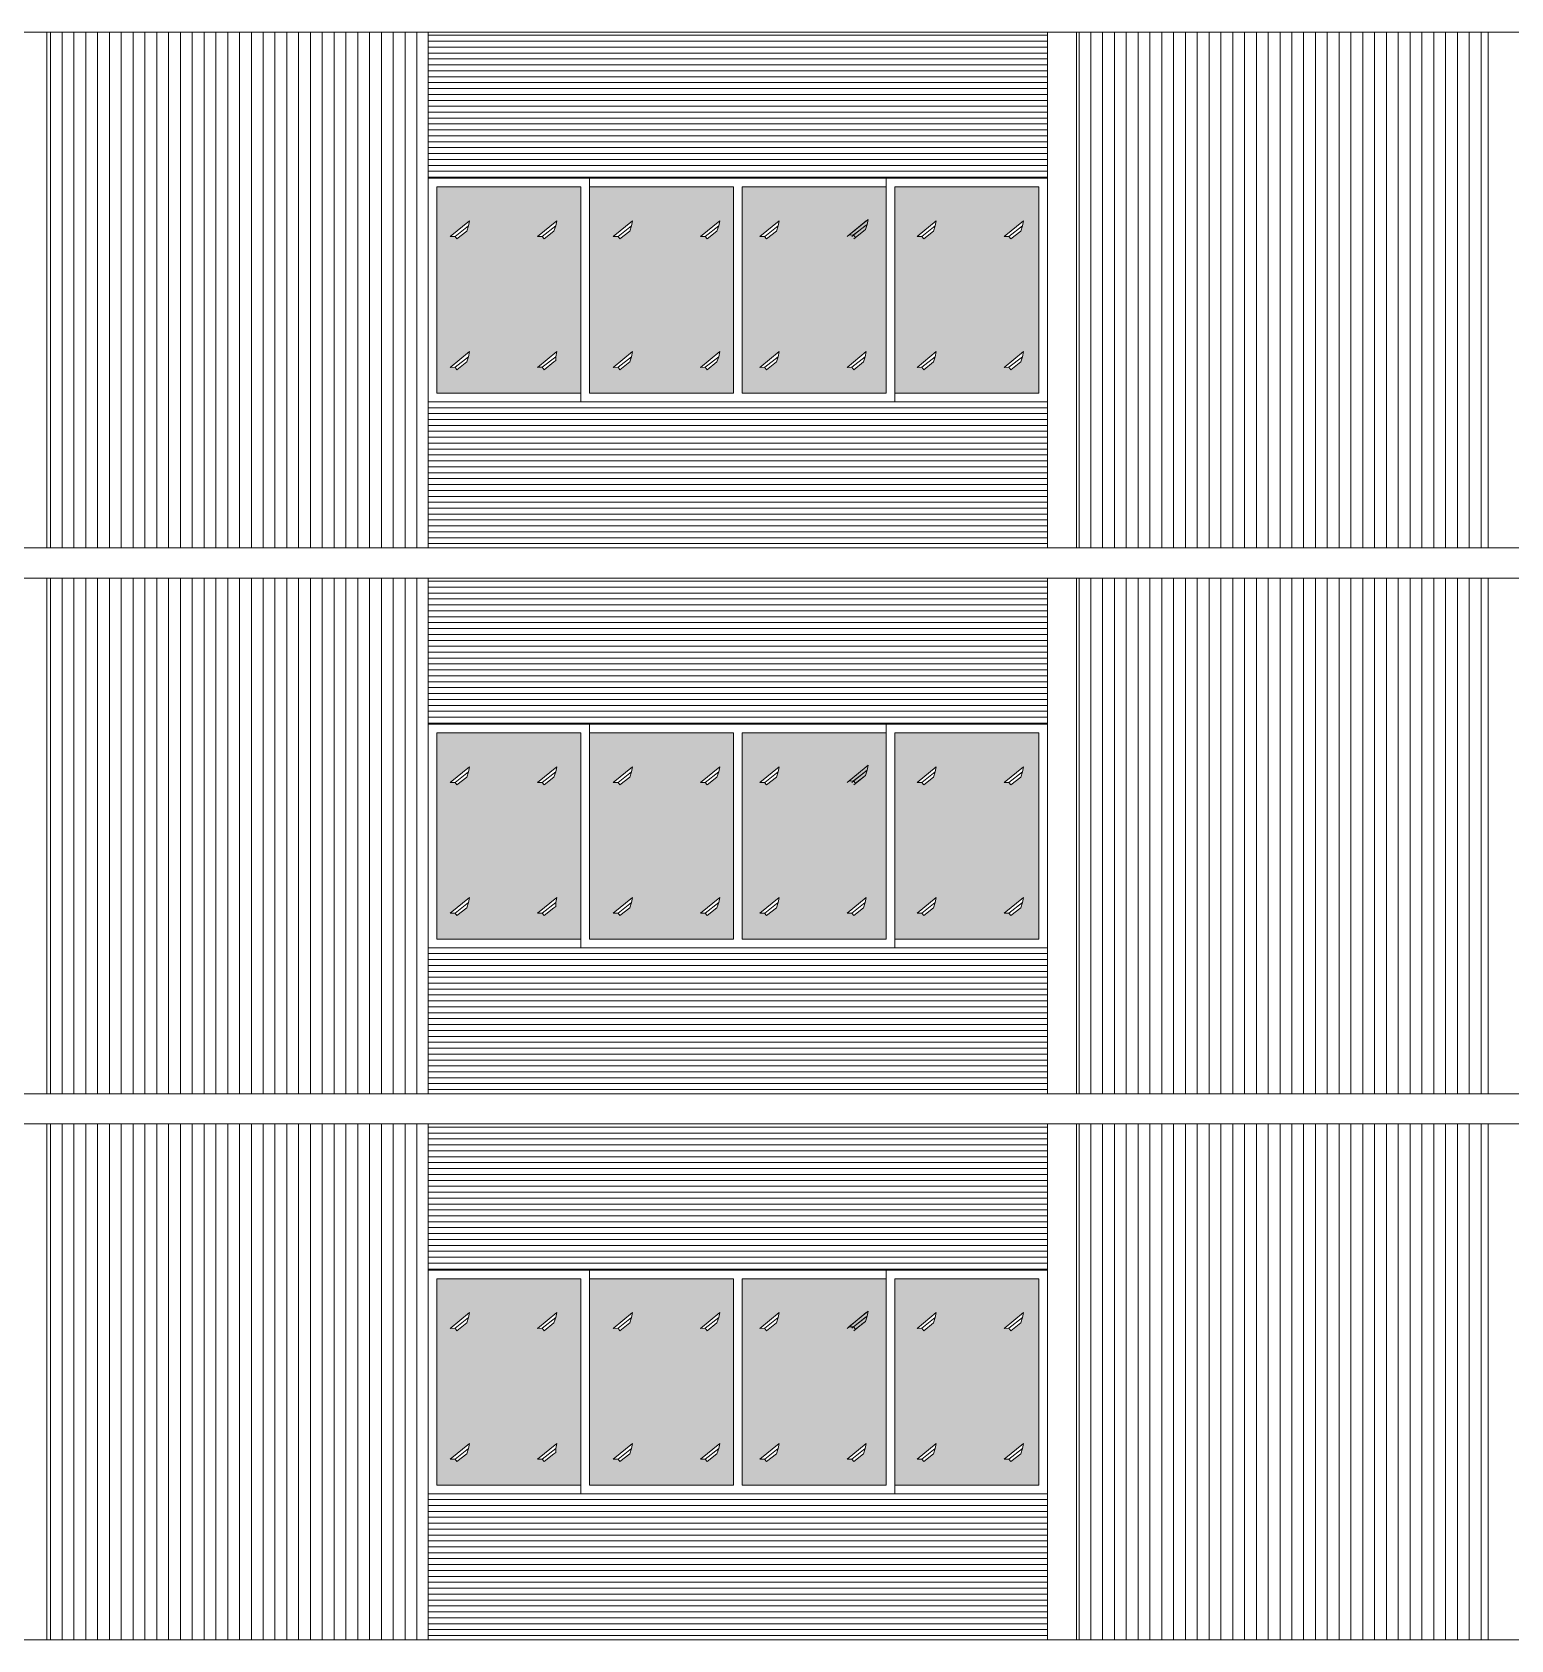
# Model space of a CAD drawing. Header units: inches. Extents: x -250485 to 735580, y -140410 to 288049.
# Drawn here: x 57158.3 to 57502.2, y 21445.6 to 21819.6 of the extents above; entities that cross this region are included whole.
import ezdxf

# ---------------------------------------------------------------- set-up
doc = ezdxf.new("R2010")
doc.units = ezdxf.units.IN
doc.header["$MEASUREMENT"] = 0
for name, color, linetype, lineweight in [('DIM_WORKING', 7, 'Continuous', 0), ('FIX', 251, 'Continuous', 0), ('Layer1', 134, 'Continuous', 0), ('MAN', 215, 'Continuous', 0), ('Win', 5, 'Continuous', 0), ('window', 140, 'Continuous', 0)]:
    doc.layers.add(name, color=color, linetype=linetype, lineweight=lineweight)
pattern_1 = [(0, (48924.7229, 18131.5232), (4e-16, 1.375), [])]
pattern_2 = [(270, (46652.024, 24522.1427), (2.75, -7e-16), [])]
pattern_3 = [(0, (48924.7229, 18258.5232), (4e-16, 1.375), [])]
pattern_4 = [(0, (48924.7229, 18385.5232), (4e-16, 1.375), [])]

msp = doc.modelspace()

# ---------------------------------------------------------------- hatches: boundary and pattern name
at = {"layer": 'DIM_WORKING', "ltscale": 30}
h = msp.add_hatch(color=256, dxfattribs=at)
h.set_gradient(color1=(191, 203, 212), one_color=1, tint=1, name='CURVED')
h.paths.add_polyline_path([(57285.92, 21783.64), (57252.42, 21783.64), (57252.42, 21735.64), (57285.92, 21735.64)])
h.paths.add_polyline_path([(57275.82, 21772.1), (57280.3, 21775.76), (57280.06, 21774.59), (57279.66, 21773.36), (57277.37, 21771.55), (57276.92, 21772.12)], flags=16)
h.paths.add_polyline_path([(57259.39, 21773.36), (57257.1, 21771.55), (57256.66, 21772.12), (57255.55, 21772.1), (57260.03, 21775.76), (57259.79, 21774.59)], flags=16)
h.paths.add_polyline_path([(57280.3, 21745.31), (57280.06, 21744.14), (57280.06, 21743.23), (57279.66, 21742.92), (57277.37, 21741.11), (57276.93, 21741.68), (57275.85, 21741.68)], flags=16)
h.paths.add_polyline_path([(57260.03, 21745.31), (57259.79, 21744.14), (57259.39, 21742.92), (57257.1, 21741.11), (57256.66, 21741.68), (57255.55, 21741.65)], flags=16)
h.paths.add_polyline_path([(57287.92, 21735.64), (57321.42, 21735.64), (57321.42, 21783.64), (57287.92, 21783.64)])
h.paths.add_polyline_path([(57295.01, 21771.55), (57294.57, 21772.12), (57293.46, 21772.1), (57297.95, 21775.76), (57297.7, 21774.59), (57297.31, 21773.36)], flags=16)
h.paths.add_polyline_path([(57297.95, 21745.31), (57297.7, 21744.14), (57297.31, 21742.92), (57295.01, 21741.11), (57294.57, 21741.68), (57293.46, 21741.65)], flags=16)
h.paths.add_polyline_path([(57313.73, 21772.1), (57318.21, 21775.76), (57317.97, 21774.59), (57317.57, 21773.36), (57315.28, 21771.55), (57314.84, 21772.12)], flags=16)
h.paths.add_polyline_path([(57313.73, 21741.65), (57318.21, 21745.31), (57317.97, 21744.14), (57317.57, 21742.92), (57315.28, 21741.11), (57314.84, 21741.68)], flags=16)
h.paths.add_polyline_path([(57323.42, 21735.64), (57356.92, 21735.64), (57356.92, 21783.64), (57323.42, 21783.64)])
h.paths.add_polyline_path([(57332.04, 21745.31), (57331.8, 21744.14), (57331.4, 21742.92), (57329.11, 21741.11), (57328.66, 21741.68), (57327.55, 21741.65)], flags=16)
h.paths.add_polyline_path([(57329.11, 21771.55), (57328.66, 21772.12), (57327.55, 21772.1), (57332.04, 21775.76), (57331.8, 21774.59), (57331.4, 21773.36)], flags=16)
h.paths.add_polyline_path([(57352.08, 21773.69), (57349.78, 21771.89), (57349.37, 21771.55), (57351.67, 21773.36)], flags=16)
h.paths.add_polyline_path([(57347.82, 21741.65), (57352.31, 21745.31), (57352.06, 21744.14), (57351.67, 21742.92), (57349.37, 21741.11), (57348.93, 21741.68)], flags=16)
h.paths.add_polyline_path([(57392.42, 21783.64), (57358.92, 21783.64), (57358.92, 21735.64), (57392.42, 21735.64)])
h.paths.add_polyline_path([(57368.58, 21745.31), (57368.34, 21744.14), (57367.94, 21742.92), (57365.65, 21741.11), (57365.21, 21741.68), (57364.1, 21741.65)], flags=16)
h.paths.add_polyline_path([(57388.85, 21745.31), (57388.61, 21744.14), (57388.21, 21742.92), (57385.92, 21741.11), (57385.47, 21741.68), (57384.37, 21741.65)], flags=16)
h.paths.add_polyline_path([(57384.37, 21772.1), (57388.85, 21775.76), (57388.61, 21774.59), (57388.21, 21773.36), (57385.92, 21771.55), (57385.47, 21772.12)], flags=16)
h.paths.add_polyline_path([(57365.65, 21771.55), (57365.21, 21772.12), (57364.1, 21772.1), (57368.58, 21775.76), (57368.34, 21774.59), (57367.94, 21773.36)], flags=16)
h = msp.add_hatch(color=256, dxfattribs=at)
h.set_gradient(color1=(191, 203, 212), one_color=1, tint=1, name='CURVED')
h.paths.add_polyline_path([(57285.92, 21656.64), (57252.42, 21656.64), (57252.42, 21608.64), (57285.92, 21608.64)])
h.paths.add_polyline_path([(57275.82, 21645.1), (57280.3, 21648.76), (57280.06, 21647.59), (57279.66, 21646.36), (57277.37, 21644.55), (57276.92, 21645.12)], flags=16)
h.paths.add_polyline_path([(57259.39, 21646.36), (57257.1, 21644.55), (57256.66, 21645.12), (57255.55, 21645.1), (57260.03, 21648.76), (57259.79, 21647.59)], flags=16)
h.paths.add_polyline_path([(57280.3, 21618.31), (57280.06, 21617.14), (57280.06, 21616.23), (57279.66, 21615.92), (57277.37, 21614.11), (57276.93, 21614.68), (57275.85, 21614.68)], flags=16)
h.paths.add_polyline_path([(57260.03, 21618.31), (57259.79, 21617.14), (57259.39, 21615.92), (57257.1, 21614.11), (57256.66, 21614.68), (57255.55, 21614.65)], flags=16)
h.paths.add_polyline_path([(57287.92, 21608.64), (57321.42, 21608.64), (57321.42, 21656.64), (57287.92, 21656.64)])
h.paths.add_polyline_path([(57295.01, 21644.55), (57294.57, 21645.12), (57293.46, 21645.1), (57297.95, 21648.76), (57297.7, 21647.59), (57297.31, 21646.36)], flags=16)
h.paths.add_polyline_path([(57297.95, 21618.31), (57297.7, 21617.14), (57297.31, 21615.92), (57295.01, 21614.11), (57294.57, 21614.68), (57293.46, 21614.65)], flags=16)
h.paths.add_polyline_path([(57313.73, 21645.1), (57318.21, 21648.76), (57317.97, 21647.59), (57317.57, 21646.36), (57315.28, 21644.55), (57314.84, 21645.12)], flags=16)
h.paths.add_polyline_path([(57313.73, 21614.65), (57318.21, 21618.31), (57317.97, 21617.14), (57317.57, 21615.92), (57315.28, 21614.11), (57314.84, 21614.68)], flags=16)
h.paths.add_polyline_path([(57323.42, 21608.64), (57356.92, 21608.64), (57356.92, 21656.64), (57323.42, 21656.64)])
h.paths.add_polyline_path([(57332.04, 21618.31), (57331.8, 21617.14), (57331.4, 21615.92), (57329.11, 21614.11), (57328.66, 21614.68), (57327.55, 21614.65)], flags=16)
h.paths.add_polyline_path([(57329.11, 21644.55), (57328.66, 21645.12), (57327.55, 21645.1), (57332.04, 21648.76), (57331.8, 21647.59), (57331.4, 21646.36)], flags=16)
h.paths.add_polyline_path([(57352.08, 21646.69), (57349.78, 21644.89), (57349.37, 21644.55), (57351.67, 21646.36)], flags=16)
h.paths.add_polyline_path([(57347.82, 21614.65), (57352.31, 21618.31), (57352.06, 21617.14), (57351.67, 21615.92), (57349.37, 21614.11), (57348.93, 21614.68)], flags=16)
h.paths.add_polyline_path([(57392.42, 21656.64), (57358.92, 21656.64), (57358.92, 21608.64), (57392.42, 21608.64)])
h.paths.add_polyline_path([(57368.58, 21618.31), (57368.34, 21617.14), (57367.94, 21615.92), (57365.65, 21614.11), (57365.21, 21614.68), (57364.1, 21614.65)], flags=16)
h.paths.add_polyline_path([(57388.85, 21618.31), (57388.61, 21617.14), (57388.21, 21615.92), (57385.92, 21614.11), (57385.47, 21614.68), (57384.37, 21614.65)], flags=16)
h.paths.add_polyline_path([(57384.37, 21645.1), (57388.85, 21648.76), (57388.61, 21647.59), (57388.21, 21646.36), (57385.92, 21644.55), (57385.47, 21645.12)], flags=16)
h.paths.add_polyline_path([(57365.65, 21644.55), (57365.21, 21645.12), (57364.1, 21645.1), (57368.58, 21648.76), (57368.34, 21647.59), (57367.94, 21646.36)], flags=16)
h = msp.add_hatch(color=256, dxfattribs=at)
h.set_gradient(color1=(191, 203, 212), one_color=1, tint=1, name='CURVED')
h.paths.add_polyline_path([(57285.92, 21529.64), (57252.42, 21529.64), (57252.42, 21481.64), (57285.92, 21481.64)])
h.paths.add_polyline_path([(57275.82, 21518.1), (57280.3, 21521.76), (57280.06, 21520.59), (57279.66, 21519.36), (57277.37, 21517.55), (57276.92, 21518.12)], flags=16)
h.paths.add_polyline_path([(57259.39, 21519.36), (57257.1, 21517.55), (57256.66, 21518.12), (57255.55, 21518.1), (57260.03, 21521.76), (57259.79, 21520.59)], flags=16)
h.paths.add_polyline_path([(57280.3, 21491.31), (57280.06, 21490.14), (57280.06, 21489.23), (57279.66, 21488.92), (57277.37, 21487.11), (57276.93, 21487.68), (57275.85, 21487.68)], flags=16)
h.paths.add_polyline_path([(57260.03, 21491.31), (57259.79, 21490.14), (57259.39, 21488.92), (57257.1, 21487.11), (57256.66, 21487.68), (57255.55, 21487.65)], flags=16)
h.paths.add_polyline_path([(57287.92, 21481.64), (57321.42, 21481.64), (57321.42, 21529.64), (57287.92, 21529.64)])
h.paths.add_polyline_path([(57295.01, 21517.55), (57294.57, 21518.12), (57293.46, 21518.1), (57297.95, 21521.76), (57297.7, 21520.59), (57297.31, 21519.36)], flags=16)
h.paths.add_polyline_path([(57297.95, 21491.31), (57297.7, 21490.14), (57297.31, 21488.92), (57295.01, 21487.11), (57294.57, 21487.68), (57293.46, 21487.65)], flags=16)
h.paths.add_polyline_path([(57313.73, 21518.1), (57318.21, 21521.76), (57317.97, 21520.59), (57317.57, 21519.36), (57315.28, 21517.55), (57314.84, 21518.12)], flags=16)
h.paths.add_polyline_path([(57313.73, 21487.65), (57318.21, 21491.31), (57317.97, 21490.14), (57317.57, 21488.92), (57315.28, 21487.11), (57314.84, 21487.68)], flags=16)
h.paths.add_polyline_path([(57323.42, 21481.64), (57356.92, 21481.64), (57356.92, 21529.64), (57323.42, 21529.64)])
h.paths.add_polyline_path([(57332.04, 21491.31), (57331.8, 21490.14), (57331.4, 21488.92), (57329.11, 21487.11), (57328.66, 21487.68), (57327.55, 21487.65)], flags=16)
h.paths.add_polyline_path([(57329.11, 21517.55), (57328.66, 21518.12), (57327.55, 21518.1), (57332.04, 21521.76), (57331.8, 21520.59), (57331.4, 21519.36)], flags=16)
h.paths.add_polyline_path([(57352.08, 21519.69), (57349.78, 21517.89), (57349.37, 21517.55), (57351.67, 21519.36)], flags=16)
h.paths.add_polyline_path([(57347.82, 21487.65), (57352.31, 21491.31), (57352.06, 21490.14), (57351.67, 21488.92), (57349.37, 21487.11), (57348.93, 21487.68)], flags=16)
h.paths.add_polyline_path([(57392.42, 21529.64), (57358.92, 21529.64), (57358.92, 21481.64), (57392.42, 21481.64)])
h.paths.add_polyline_path([(57368.58, 21491.31), (57368.34, 21490.14), (57367.94, 21488.92), (57365.65, 21487.11), (57365.21, 21487.68), (57364.1, 21487.65)], flags=16)
h.paths.add_polyline_path([(57388.85, 21491.31), (57388.61, 21490.14), (57388.21, 21488.92), (57385.92, 21487.11), (57385.47, 21487.68), (57384.37, 21487.65)], flags=16)
h.paths.add_polyline_path([(57384.37, 21518.1), (57388.85, 21521.76), (57388.61, 21520.59), (57388.21, 21519.36), (57385.92, 21517.55), (57385.47, 21518.12)], flags=16)
h.paths.add_polyline_path([(57365.65, 21517.55), (57365.21, 21518.12), (57364.1, 21518.1), (57368.58, 21521.76), (57368.34, 21520.59), (57367.94, 21519.36)], flags=16)
at = {"layer": 'FIX', "ltscale": 30}
h = msp.add_hatch(dxfattribs=at)
h.set_pattern_fill('ANSI31', color=256, scale=11, angle=315, style=0)
h.set_pattern_definition(pattern_4)
h.paths.add_polyline_path([(57394.42, 21819.64), (57250.42, 21819.64), (57250.42, 21785.64), (57394.42, 21785.64)])
h = msp.add_hatch(dxfattribs=at)
h.set_pattern_fill('ANSI31', color=256, scale=11, angle=315, style=0)
h.set_pattern_definition(pattern_4)
h.paths.add_polyline_path([(57394.42, 21733.64), (57250.42, 21733.64), (57250.42, 21699.64), (57394.42, 21699.64)])
h = msp.add_hatch(dxfattribs=at)
h.set_pattern_fill('ANSI31', color=256, scale=11, angle=315, style=0)
h.set_pattern_definition(pattern_3)
h.paths.add_polyline_path([(57394.42, 21692.64), (57250.42, 21692.64), (57250.42, 21658.64), (57394.42, 21658.64)])
h = msp.add_hatch(dxfattribs=at)
h.set_pattern_fill('ANSI31', color=256, scale=11, angle=315, style=0)
h.set_pattern_definition(pattern_3)
h.paths.add_polyline_path([(57394.42, 21606.64), (57250.42, 21606.64), (57250.42, 21572.64), (57394.42, 21572.64)])
h = msp.add_hatch(dxfattribs=at)
h.set_pattern_fill('ANSI31', color=256, scale=11, angle=315, style=0)
h.set_pattern_definition(pattern_1)
h.paths.add_polyline_path([(57394.42, 21565.64), (57250.42, 21565.64), (57250.42, 21531.64), (57394.42, 21531.64)])
h = msp.add_hatch(dxfattribs=at)
h.set_pattern_fill('ANSI31', color=256, scale=11, angle=315, style=0)
h.set_pattern_definition(pattern_1)
h.paths.add_polyline_path([(57394.42, 21479.64), (57250.42, 21479.64), (57250.42, 21445.64), (57394.42, 21445.64)])
at = {"layer": 'MAN', "ltscale": 30}
h = msp.add_hatch(dxfattribs=at)
h.set_pattern_fill('ANSI31', color=256, scale=22, angle=225, style=0)
h.set_pattern_definition(pattern_2)
h.paths.add_polyline_path([(57250.42, 21819.64), (57161.67, 21819.64), (57161.67, 21699.64), (57250.42, 21699.64)])
h = msp.add_hatch(dxfattribs=at)
h.set_pattern_fill('ANSI31', color=256, scale=22, angle=225, style=0)
h.set_pattern_definition(pattern_2)
h.paths.add_polyline_path([(57496.92, 21819.64), (57401.17, 21819.64), (57401.17, 21699.64), (57496.92, 21699.64)])
h = msp.add_hatch(dxfattribs=at)
h.set_pattern_fill('ANSI31', color=256, scale=22, angle=225, style=0)
h.set_pattern_definition(pattern_2)
h.paths.add_polyline_path([(57250.42, 21692.64), (57161.67, 21692.64), (57161.67, 21572.64), (57250.42, 21572.64)])
h = msp.add_hatch(dxfattribs=at)
h.set_pattern_fill('ANSI31', color=256, scale=22, angle=225, style=0)
h.set_pattern_definition(pattern_2)
h.paths.add_polyline_path([(57496.92, 21692.64), (57401.17, 21692.64), (57401.17, 21572.64), (57496.92, 21572.64)])
h = msp.add_hatch(dxfattribs=at)
h.set_pattern_fill('ANSI31', color=256, scale=22, angle=225, style=0)
h.set_pattern_definition(pattern_2)
h.paths.add_polyline_path([(57250.42, 21565.64), (57161.67, 21565.64), (57161.67, 21445.64), (57250.42, 21445.64)])
h = msp.add_hatch(dxfattribs=at)
h.set_pattern_fill('ANSI31', color=256, scale=22, angle=225, style=0)
h.set_pattern_definition(pattern_2)
h.paths.add_polyline_path([(57496.92, 21565.64), (57401.17, 21565.64), (57401.17, 21445.64), (57496.92, 21445.64)])

# ---------------------------------------------------------------- linework, layer by layer
at = {"layer": 'DIM_WORKING', "ltscale": 30}
for points in [[(57250.42, 21785.64), (57394.42, 21785.64), (57394.42, 21733.64), (57250.42, 21733.64)], [(57250.42, 21658.64), (57394.42, 21658.64), (57394.42, 21606.64), (57250.42, 21606.64)], [(57250.42, 21531.64), (57394.42, 21531.64), (57394.42, 21479.64), (57250.42, 21479.64)]]:
    msp.add_lwpolyline(points, close=True, dxfattribs=at)
at = {"layer": 'FIX', "ltscale": 30}
for p, q in [((57161.67, 21699.64), (57161.67, 21819.64)), ((57250.42, 21699.64), (57250.42, 21819.64)), ((57394.42, 21699.64), (57394.42, 21819.64)), ((57401.17, 21699.64), (57401.17, 21819.64)), ((57496.92, 21699.64), (57496.92, 21819.64)), ((57161.67, 21572.64), (57161.67, 21692.64)), ((57250.42, 21572.64), (57250.42, 21692.64)), ((57394.42, 21572.64), (57394.42, 21692.64)), ((57401.17, 21572.64), (57401.17, 21692.64)), ((57496.92, 21572.64), (57496.92, 21692.64)), ((57161.67, 21445.64), (57161.67, 21565.64)), ((57250.42, 21445.64), (57250.42, 21565.64)), ((57394.42, 21445.64), (57394.42, 21565.64)), ((57401.17, 21445.64), (57401.17, 21565.64)), ((57496.92, 21445.64), (57496.92, 21565.64))]:
    msp.add_line(p, q, dxfattribs=at)
for points in [[(57250.42, 21785.64), (57394.42, 21785.64)], [(57250.42, 21733.64), (57394.42, 21733.64)], [(56612.69, 21699.64), (58136.92, 21699.64)], [(56842.17, 21699.64), (58136.92, 21699.64)], [(57250.42, 21658.64), (57394.42, 21658.64)], [(57250.42, 21606.64), (57394.42, 21606.64)], [(56612.69, 21572.64), (58136.92, 21572.64)], [(56842.17, 21572.64), (58136.92, 21572.64)], [(57250.42, 21531.64), (57394.42, 21531.64)], [(57250.42, 21479.64), (57394.42, 21479.64)], [(56612.69, 21445.64), (58136.92, 21445.64)]]:
    msp.add_lwpolyline(points, dxfattribs=at)
at = {"layer": 'Layer1', "ltscale": 30}
for p, q in [((57255.55, 21772.1), (57260.03, 21775.76)), ((57256.67, 21772.12), (57259.79, 21774.59)), ((57259.79, 21774.59), (57259.39, 21773.36)), ((57260.03, 21775.76), (57259.79, 21774.59)), ((57275.82, 21772.1), (57280.3, 21775.76)), ((57275.82, 21772.1), (57280.3, 21775.76)), ((57276.93, 21772.12), (57280.06, 21774.59)), ((57276.93, 21772.12), (57280.06, 21774.59)), ((57280.06, 21774.59), (57279.66, 21773.36)), ((57280.3, 21775.76), (57280.06, 21774.59)), ((57293.46, 21772.1), (57297.95, 21775.76)), ((57293.46, 21772.1), (57297.95, 21775.76)), ((57294.58, 21772.12), (57297.7, 21774.59)), ((57294.58, 21772.12), (57297.7, 21774.59)), ((57297.7, 21774.59), (57297.31, 21773.36)), ((57297.95, 21775.76), (57297.7, 21774.59)), ((57313.73, 21772.1), (57318.21, 21775.76)), ((57313.73, 21772.1), (57318.21, 21775.76)), ((57314.84, 21772.12), (57317.97, 21774.59)), ((57314.84, 21772.12), (57317.97, 21774.59)), ((57317.97, 21774.59), (57317.57, 21773.36)), ((57318.21, 21775.76), (57317.97, 21774.59)), ((57327.55, 21772.1), (57332.04, 21775.76)), ((57327.55, 21772.1), (57332.04, 21775.76)), ((57328.67, 21772.12), (57331.8, 21774.59)), ((57328.67, 21772.12), (57331.8, 21774.59)), ((57331.8, 21774.59), (57331.4, 21773.36)), ((57332.04, 21775.76), (57331.8, 21774.59)), ((57347.82, 21772.1), (57352.31, 21775.76)), ((57348.23, 21772.43), (57352.72, 21776.09)), ((57348.94, 21772.12), (57352.06, 21774.59)), ((57349.35, 21772.46), (57352.47, 21774.92)), ((57352.47, 21774.92), (57352.08, 21773.69)), ((57352.72, 21776.09), (57352.47, 21774.92)), ((57364.1, 21772.1), (57368.58, 21775.76)), ((57364.1, 21772.1), (57368.58, 21775.76)), ((57365.21, 21772.12), (57368.34, 21774.59)), ((57365.21, 21772.12), (57368.34, 21774.59)), ((57368.34, 21774.59), (57367.94, 21773.36)), ((57368.58, 21775.76), (57368.34, 21774.59)), ((57384.37, 21772.1), (57388.85, 21775.76)), ((57384.37, 21772.1), (57388.85, 21775.76)), ((57385.48, 21772.12), (57388.61, 21774.59)), ((57385.48, 21772.12), (57388.61, 21774.59)), ((57388.61, 21774.59), (57388.21, 21773.36)), ((57388.85, 21775.76), (57388.61, 21774.59)), ((57256.66, 21772.12), (57255.55, 21772.1)), ((57257.1, 21771.55), (57256.66, 21772.12)), ((57257.1, 21771.55), (57259.39, 21773.36)), ((57276.92, 21772.12), (57275.82, 21772.1)), ((57277.37, 21771.55), (57276.92, 21772.12)), ((57277.37, 21771.55), (57279.66, 21773.36)), ((57277.37, 21771.55), (57279.66, 21773.36)), ((57294.57, 21772.12), (57293.46, 21772.1)), ((57295.01, 21771.55), (57294.57, 21772.12)), ((57295.01, 21771.55), (57297.31, 21773.36)), ((57295.01, 21771.55), (57297.31, 21773.36)), ((57314.84, 21772.12), (57313.73, 21772.1)), ((57315.28, 21771.55), (57314.84, 21772.12)), ((57315.28, 21771.55), (57317.57, 21773.36)), ((57315.28, 21771.55), (57317.57, 21773.36)), ((57328.66, 21772.12), (57327.55, 21772.1)), ((57329.11, 21771.55), (57328.66, 21772.12)), ((57329.11, 21771.55), (57331.4, 21773.36)), ((57329.11, 21771.55), (57331.4, 21773.36)), ((57349.34, 21772.45), (57348.23, 21772.43)), ((57349.78, 21771.89), (57349.34, 21772.45)), ((57349.37, 21771.55), (57351.67, 21773.36)), ((57349.78, 21771.89), (57352.08, 21773.69)), ((57365.21, 21772.12), (57364.1, 21772.1)), ((57365.65, 21771.55), (57365.21, 21772.12)), ((57365.65, 21771.55), (57367.94, 21773.36)), ((57365.65, 21771.55), (57367.94, 21773.36)), ((57385.47, 21772.12), (57384.37, 21772.1)), ((57385.92, 21771.55), (57385.47, 21772.12)), ((57385.92, 21771.55), (57388.21, 21773.36)), ((57385.92, 21771.55), (57388.21, 21773.36)), ((57255.55, 21741.65), (57260.03, 21745.31)), ((57255.55, 21741.65), (57260.03, 21745.31)), ((57260.03, 21745.31), (57259.79, 21744.14)), ((57275.82, 21741.65), (57280.3, 21745.31)), ((57280.3, 21745.31), (57280.06, 21744.14)), ((57293.46, 21741.65), (57297.95, 21745.31)), ((57293.46, 21741.65), (57297.95, 21745.31)), ((57297.95, 21745.31), (57297.7, 21744.14)), ((57313.73, 21741.65), (57318.21, 21745.31)), ((57313.73, 21741.65), (57318.21, 21745.31)), ((57318.21, 21745.31), (57317.97, 21744.14)), ((57327.55, 21741.65), (57332.04, 21745.31)), ((57327.55, 21741.65), (57332.04, 21745.31)), ((57332.04, 21745.31), (57331.8, 21744.14)), ((57347.82, 21741.65), (57352.31, 21745.31)), ((57347.82, 21741.65), (57352.31, 21745.31)), ((57352.31, 21745.31), (57352.06, 21744.14)), ((57364.1, 21741.65), (57368.58, 21745.31)), ((57364.1, 21741.65), (57368.58, 21745.31)), ((57368.58, 21745.31), (57368.34, 21744.14)), ((57384.37, 21741.65), (57388.85, 21745.31)), ((57384.37, 21741.65), (57388.85, 21745.31)), ((57388.85, 21745.31), (57388.61, 21744.14)), ((57256.66, 21741.68), (57255.55, 21741.65)), ((57257.1, 21741.11), (57256.66, 21741.68)), ((57256.67, 21741.68), (57259.79, 21744.14)), ((57256.67, 21741.68), (57259.79, 21744.14)), ((57257.1, 21741.11), (57259.39, 21742.92)), ((57257.1, 21741.11), (57259.39, 21742.92)), ((57259.79, 21744.14), (57259.39, 21742.92)), ((57276.93, 21741.68), (57275.82, 21741.68)), ((57276.93, 21741.68), (57280.06, 21744.14)), ((57277.37, 21741.11), (57276.93, 21741.68)), ((57277.37, 21741.11), (57279.66, 21742.92)), ((57279.66, 21742.92), (57277.37, 21741.11)), ((57280.06, 21743.23), (57279.66, 21742.92)), ((57280.06, 21744.14), (57280.06, 21743.23)), ((57294.57, 21741.68), (57293.46, 21741.65)), ((57295.01, 21741.11), (57294.57, 21741.68)), ((57294.58, 21741.68), (57297.7, 21744.14)), ((57294.58, 21741.68), (57297.7, 21744.14)), ((57295.01, 21741.11), (57297.31, 21742.92)), ((57295.01, 21741.11), (57297.31, 21742.92)), ((57297.7, 21744.14), (57297.31, 21742.92)), ((57314.84, 21741.68), (57313.73, 21741.65)), ((57314.84, 21741.68), (57317.97, 21744.14)), ((57314.84, 21741.68), (57317.97, 21744.14)), ((57315.28, 21741.11), (57314.84, 21741.68)), ((57315.28, 21741.11), (57317.57, 21742.92)), ((57315.28, 21741.11), (57317.57, 21742.92)), ((57317.97, 21744.14), (57317.57, 21742.92)), ((57328.66, 21741.68), (57327.55, 21741.65)), ((57329.11, 21741.11), (57328.66, 21741.68)), ((57328.67, 21741.68), (57331.8, 21744.14)), ((57328.67, 21741.68), (57331.8, 21744.14)), ((57329.11, 21741.11), (57331.4, 21742.92)), ((57329.11, 21741.11), (57331.4, 21742.92)), ((57331.8, 21744.14), (57331.4, 21742.92)), ((57348.93, 21741.68), (57347.82, 21741.65)), ((57349.37, 21741.11), (57348.93, 21741.68)), ((57348.94, 21741.68), (57352.06, 21744.14)), ((57348.94, 21741.68), (57352.06, 21744.14)), ((57349.37, 21741.11), (57351.67, 21742.92)), ((57349.37, 21741.11), (57351.67, 21742.92)), ((57352.06, 21744.14), (57351.67, 21742.92)), ((57365.21, 21741.68), (57364.1, 21741.65)), ((57365.21, 21741.68), (57368.34, 21744.14)), ((57365.21, 21741.68), (57368.34, 21744.14)), ((57365.65, 21741.11), (57365.21, 21741.68)), ((57365.65, 21741.11), (57367.94, 21742.92)), ((57365.65, 21741.11), (57367.94, 21742.92)), ((57368.34, 21744.14), (57367.94, 21742.92)), ((57385.47, 21741.68), (57384.37, 21741.65)), ((57385.92, 21741.11), (57385.47, 21741.68)), ((57385.48, 21741.68), (57388.61, 21744.14)), ((57385.48, 21741.68), (57388.61, 21744.14)), ((57385.92, 21741.11), (57388.21, 21742.92)), ((57385.92, 21741.11), (57388.21, 21742.92)), ((57388.61, 21744.14), (57388.21, 21742.92)), ((57255.55, 21645.1), (57260.03, 21648.76)), ((57256.67, 21645.12), (57259.79, 21647.59)), ((57259.79, 21647.59), (57259.39, 21646.36)), ((57260.03, 21648.76), (57259.79, 21647.59)), ((57275.82, 21645.1), (57280.3, 21648.76)), ((57275.82, 21645.1), (57280.3, 21648.76)), ((57276.93, 21645.12), (57280.06, 21647.59)), ((57276.93, 21645.12), (57280.06, 21647.59)), ((57280.06, 21647.59), (57279.66, 21646.36)), ((57280.3, 21648.76), (57280.06, 21647.59)), ((57293.46, 21645.1), (57297.95, 21648.76)), ((57293.46, 21645.1), (57297.95, 21648.76)), ((57294.58, 21645.12), (57297.7, 21647.59)), ((57294.58, 21645.12), (57297.7, 21647.59)), ((57297.7, 21647.59), (57297.31, 21646.36)), ((57297.95, 21648.76), (57297.7, 21647.59)), ((57313.73, 21645.1), (57318.21, 21648.76)), ((57313.73, 21645.1), (57318.21, 21648.76)), ((57314.84, 21645.12), (57317.97, 21647.59)), ((57314.84, 21645.12), (57317.97, 21647.59)), ((57317.97, 21647.59), (57317.57, 21646.36)), ((57318.21, 21648.76), (57317.97, 21647.59)), ((57327.55, 21645.1), (57332.04, 21648.76)), ((57327.55, 21645.1), (57332.04, 21648.76)), ((57328.67, 21645.12), (57331.8, 21647.59)), ((57328.67, 21645.12), (57331.8, 21647.59)), ((57331.8, 21647.59), (57331.4, 21646.36)), ((57332.04, 21648.76), (57331.8, 21647.59)), ((57347.82, 21645.1), (57352.31, 21648.76)), ((57348.23, 21645.43), (57352.72, 21649.09)), ((57348.94, 21645.12), (57352.06, 21647.59)), ((57349.35, 21645.46), (57352.47, 21647.92)), ((57352.47, 21647.92), (57352.08, 21646.69)), ((57352.72, 21649.09), (57352.47, 21647.92)), ((57364.1, 21645.1), (57368.58, 21648.76)), ((57364.1, 21645.1), (57368.58, 21648.76)), ((57365.21, 21645.12), (57368.34, 21647.59)), ((57365.21, 21645.12), (57368.34, 21647.59)), ((57368.34, 21647.59), (57367.94, 21646.36)), ((57368.58, 21648.76), (57368.34, 21647.59)), ((57384.37, 21645.1), (57388.85, 21648.76)), ((57384.37, 21645.1), (57388.85, 21648.76)), ((57385.48, 21645.12), (57388.61, 21647.59)), ((57385.48, 21645.12), (57388.61, 21647.59)), ((57388.61, 21647.59), (57388.21, 21646.36)), ((57388.85, 21648.76), (57388.61, 21647.59)), ((57256.66, 21645.12), (57255.55, 21645.1)), ((57257.1, 21644.55), (57256.66, 21645.12)), ((57257.1, 21644.55), (57259.39, 21646.36)), ((57276.92, 21645.12), (57275.82, 21645.1)), ((57277.37, 21644.55), (57276.92, 21645.12)), ((57277.37, 21644.55), (57279.66, 21646.36)), ((57277.37, 21644.55), (57279.66, 21646.36)), ((57294.57, 21645.12), (57293.46, 21645.1)), ((57295.01, 21644.55), (57294.57, 21645.12)), ((57295.01, 21644.55), (57297.31, 21646.36)), ((57295.01, 21644.55), (57297.31, 21646.36)), ((57314.84, 21645.12), (57313.73, 21645.1)), ((57315.28, 21644.55), (57314.84, 21645.12)), ((57315.28, 21644.55), (57317.57, 21646.36)), ((57315.28, 21644.55), (57317.57, 21646.36)), ((57328.66, 21645.12), (57327.55, 21645.1)), ((57329.11, 21644.55), (57328.66, 21645.12)), ((57329.11, 21644.55), (57331.4, 21646.36)), ((57329.11, 21644.55), (57331.4, 21646.36)), ((57349.34, 21645.45), (57348.23, 21645.43)), ((57349.78, 21644.89), (57349.34, 21645.45)), ((57349.37, 21644.55), (57351.67, 21646.36)), ((57349.78, 21644.89), (57352.08, 21646.69)), ((57365.21, 21645.12), (57364.1, 21645.1)), ((57365.65, 21644.55), (57365.21, 21645.12)), ((57365.65, 21644.55), (57367.94, 21646.36)), ((57365.65, 21644.55), (57367.94, 21646.36)), ((57385.47, 21645.12), (57384.37, 21645.1)), ((57385.92, 21644.55), (57385.47, 21645.12)), ((57385.92, 21644.55), (57388.21, 21646.36)), ((57385.92, 21644.55), (57388.21, 21646.36)), ((57255.55, 21614.65), (57260.03, 21618.31)), ((57255.55, 21614.65), (57260.03, 21618.31)), ((57260.03, 21618.31), (57259.79, 21617.14)), ((57275.82, 21614.65), (57280.3, 21618.31)), ((57280.3, 21618.31), (57280.06, 21617.14)), ((57293.46, 21614.65), (57297.95, 21618.31)), ((57293.46, 21614.65), (57297.95, 21618.31)), ((57297.95, 21618.31), (57297.7, 21617.14)), ((57313.73, 21614.65), (57318.21, 21618.31)), ((57313.73, 21614.65), (57318.21, 21618.31)), ((57318.21, 21618.31), (57317.97, 21617.14)), ((57327.55, 21614.65), (57332.04, 21618.31)), ((57327.55, 21614.65), (57332.04, 21618.31)), ((57332.04, 21618.31), (57331.8, 21617.14)), ((57347.82, 21614.65), (57352.31, 21618.31)), ((57347.82, 21614.65), (57352.31, 21618.31)), ((57352.31, 21618.31), (57352.06, 21617.14)), ((57364.1, 21614.65), (57368.58, 21618.31)), ((57364.1, 21614.65), (57368.58, 21618.31)), ((57368.58, 21618.31), (57368.34, 21617.14)), ((57384.37, 21614.65), (57388.85, 21618.31)), ((57384.37, 21614.65), (57388.85, 21618.31)), ((57388.85, 21618.31), (57388.61, 21617.14)), ((57256.66, 21614.68), (57255.55, 21614.65)), ((57257.1, 21614.11), (57256.66, 21614.68)), ((57256.67, 21614.68), (57259.79, 21617.14)), ((57256.67, 21614.68), (57259.79, 21617.14)), ((57257.1, 21614.11), (57259.39, 21615.92)), ((57257.1, 21614.11), (57259.39, 21615.92)), ((57259.79, 21617.14), (57259.39, 21615.92)), ((57276.93, 21614.68), (57275.82, 21614.68)), ((57276.93, 21614.68), (57280.06, 21617.14)), ((57277.37, 21614.11), (57276.93, 21614.68)), ((57277.37, 21614.11), (57279.66, 21615.92)), ((57279.66, 21615.92), (57277.37, 21614.11)), ((57280.06, 21616.23), (57279.66, 21615.92)), ((57280.06, 21617.14), (57280.06, 21616.23)), ((57294.57, 21614.68), (57293.46, 21614.65)), ((57295.01, 21614.11), (57294.57, 21614.68)), ((57294.58, 21614.68), (57297.7, 21617.14)), ((57294.58, 21614.68), (57297.7, 21617.14)), ((57295.01, 21614.11), (57297.31, 21615.92)), ((57295.01, 21614.11), (57297.31, 21615.92)), ((57297.7, 21617.14), (57297.31, 21615.92)), ((57314.84, 21614.68), (57313.73, 21614.65)), ((57314.84, 21614.68), (57317.97, 21617.14)), ((57314.84, 21614.68), (57317.97, 21617.14)), ((57315.28, 21614.11), (57314.84, 21614.68)), ((57315.28, 21614.11), (57317.57, 21615.92)), ((57315.28, 21614.11), (57317.57, 21615.92)), ((57317.97, 21617.14), (57317.57, 21615.92)), ((57328.66, 21614.68), (57327.55, 21614.65)), ((57329.11, 21614.11), (57328.66, 21614.68)), ((57328.67, 21614.68), (57331.8, 21617.14)), ((57328.67, 21614.68), (57331.8, 21617.14)), ((57329.11, 21614.11), (57331.4, 21615.92)), ((57329.11, 21614.11), (57331.4, 21615.92)), ((57331.8, 21617.14), (57331.4, 21615.92)), ((57348.93, 21614.68), (57347.82, 21614.65)), ((57349.37, 21614.11), (57348.93, 21614.68)), ((57348.94, 21614.68), (57352.06, 21617.14)), ((57348.94, 21614.68), (57352.06, 21617.14)), ((57349.37, 21614.11), (57351.67, 21615.92)), ((57349.37, 21614.11), (57351.67, 21615.92)), ((57352.06, 21617.14), (57351.67, 21615.92)), ((57365.21, 21614.68), (57364.1, 21614.65)), ((57365.21, 21614.68), (57368.34, 21617.14)), ((57365.21, 21614.68), (57368.34, 21617.14)), ((57365.65, 21614.11), (57365.21, 21614.68)), ((57365.65, 21614.11), (57367.94, 21615.92)), ((57365.65, 21614.11), (57367.94, 21615.92)), ((57368.34, 21617.14), (57367.94, 21615.92)), ((57385.47, 21614.68), (57384.37, 21614.65)), ((57385.92, 21614.11), (57385.47, 21614.68)), ((57385.48, 21614.68), (57388.61, 21617.14)), ((57385.48, 21614.68), (57388.61, 21617.14)), ((57385.92, 21614.11), (57388.21, 21615.92)), ((57385.92, 21614.11), (57388.21, 21615.92)), ((57388.61, 21617.14), (57388.21, 21615.92)), ((57255.55, 21518.1), (57260.03, 21521.76)), ((57256.67, 21518.12), (57259.79, 21520.59)), ((57259.79, 21520.59), (57259.39, 21519.36)), ((57260.03, 21521.76), (57259.79, 21520.59)), ((57275.82, 21518.1), (57280.3, 21521.76)), ((57275.82, 21518.1), (57280.3, 21521.76)), ((57276.93, 21518.12), (57280.06, 21520.59)), ((57276.93, 21518.12), (57280.06, 21520.59)), ((57280.06, 21520.59), (57279.66, 21519.36)), ((57280.3, 21521.76), (57280.06, 21520.59)), ((57293.46, 21518.1), (57297.95, 21521.76)), ((57293.46, 21518.1), (57297.95, 21521.76)), ((57294.58, 21518.12), (57297.7, 21520.59)), ((57294.58, 21518.12), (57297.7, 21520.59)), ((57297.7, 21520.59), (57297.31, 21519.36)), ((57297.95, 21521.76), (57297.7, 21520.59)), ((57313.73, 21518.1), (57318.21, 21521.76)), ((57313.73, 21518.1), (57318.21, 21521.76)), ((57314.84, 21518.12), (57317.97, 21520.59)), ((57314.84, 21518.12), (57317.97, 21520.59)), ((57317.97, 21520.59), (57317.57, 21519.36)), ((57318.21, 21521.76), (57317.97, 21520.59)), ((57327.55, 21518.1), (57332.04, 21521.76)), ((57327.55, 21518.1), (57332.04, 21521.76)), ((57328.67, 21518.12), (57331.8, 21520.59)), ((57328.67, 21518.12), (57331.8, 21520.59)), ((57331.8, 21520.59), (57331.4, 21519.36)), ((57332.04, 21521.76), (57331.8, 21520.59)), ((57347.82, 21518.1), (57352.31, 21521.76)), ((57348.23, 21518.43), (57352.72, 21522.09)), ((57348.94, 21518.12), (57352.06, 21520.59)), ((57349.35, 21518.46), (57352.47, 21520.92)), ((57352.47, 21520.92), (57352.08, 21519.69)), ((57352.72, 21522.09), (57352.47, 21520.92)), ((57364.1, 21518.1), (57368.58, 21521.76)), ((57364.1, 21518.1), (57368.58, 21521.76)), ((57365.21, 21518.12), (57368.34, 21520.59)), ((57365.21, 21518.12), (57368.34, 21520.59)), ((57368.34, 21520.59), (57367.94, 21519.36)), ((57368.58, 21521.76), (57368.34, 21520.59)), ((57384.37, 21518.1), (57388.85, 21521.76)), ((57384.37, 21518.1), (57388.85, 21521.76)), ((57385.48, 21518.12), (57388.61, 21520.59)), ((57385.48, 21518.12), (57388.61, 21520.59)), ((57388.61, 21520.59), (57388.21, 21519.36)), ((57388.85, 21521.76), (57388.61, 21520.59)), ((57256.66, 21518.12), (57255.55, 21518.1)), ((57257.1, 21517.55), (57256.66, 21518.12)), ((57257.1, 21517.55), (57259.39, 21519.36)), ((57276.92, 21518.12), (57275.82, 21518.1)), ((57277.37, 21517.55), (57276.92, 21518.12)), ((57277.37, 21517.55), (57279.66, 21519.36)), ((57277.37, 21517.55), (57279.66, 21519.36)), ((57294.57, 21518.12), (57293.46, 21518.1)), ((57295.01, 21517.55), (57294.57, 21518.12)), ((57295.01, 21517.55), (57297.31, 21519.36)), ((57295.01, 21517.55), (57297.31, 21519.36)), ((57314.84, 21518.12), (57313.73, 21518.1)), ((57315.28, 21517.55), (57314.84, 21518.12)), ((57315.28, 21517.55), (57317.57, 21519.36)), ((57315.28, 21517.55), (57317.57, 21519.36)), ((57328.66, 21518.12), (57327.55, 21518.1)), ((57329.11, 21517.55), (57328.66, 21518.12)), ((57329.11, 21517.55), (57331.4, 21519.36)), ((57329.11, 21517.55), (57331.4, 21519.36)), ((57349.34, 21518.45), (57348.23, 21518.43)), ((57349.78, 21517.89), (57349.34, 21518.45)), ((57349.37, 21517.55), (57351.67, 21519.36)), ((57349.78, 21517.89), (57352.08, 21519.69)), ((57365.21, 21518.12), (57364.1, 21518.1)), ((57365.65, 21517.55), (57365.21, 21518.12)), ((57365.65, 21517.55), (57367.94, 21519.36)), ((57365.65, 21517.55), (57367.94, 21519.36)), ((57385.47, 21518.12), (57384.37, 21518.1)), ((57385.92, 21517.55), (57385.47, 21518.12)), ((57385.92, 21517.55), (57388.21, 21519.36)), ((57385.92, 21517.55), (57388.21, 21519.36)), ((57255.55, 21487.65), (57260.03, 21491.31)), ((57255.55, 21487.65), (57260.03, 21491.31)), ((57256.67, 21487.68), (57259.79, 21490.14)), ((57256.67, 21487.68), (57259.79, 21490.14)), ((57259.79, 21490.14), (57259.39, 21488.92)), ((57260.03, 21491.31), (57259.79, 21490.14)), ((57275.82, 21487.65), (57280.3, 21491.31)), ((57276.93, 21487.68), (57280.06, 21490.14)), ((57280.3, 21491.31), (57280.06, 21490.14)), ((57280.06, 21490.14), (57280.06, 21489.23)), ((57293.46, 21487.65), (57297.95, 21491.31)), ((57293.46, 21487.65), (57297.95, 21491.31)), ((57294.58, 21487.68), (57297.7, 21490.14)), ((57294.58, 21487.68), (57297.7, 21490.14)), ((57297.7, 21490.14), (57297.31, 21488.92)), ((57297.95, 21491.31), (57297.7, 21490.14)), ((57313.73, 21487.65), (57318.21, 21491.31)), ((57313.73, 21487.65), (57318.21, 21491.31)), ((57314.84, 21487.68), (57317.97, 21490.14)), ((57314.84, 21487.68), (57317.97, 21490.14)), ((57317.97, 21490.14), (57317.57, 21488.92)), ((57318.21, 21491.31), (57317.97, 21490.14)), ((57327.55, 21487.65), (57332.04, 21491.31)), ((57327.55, 21487.65), (57332.04, 21491.31)), ((57328.67, 21487.68), (57331.8, 21490.14)), ((57328.67, 21487.68), (57331.8, 21490.14)), ((57331.8, 21490.14), (57331.4, 21488.92)), ((57332.04, 21491.31), (57331.8, 21490.14)), ((57347.82, 21487.65), (57352.31, 21491.31)), ((57347.82, 21487.65), (57352.31, 21491.31)), ((57348.94, 21487.68), (57352.06, 21490.14)), ((57348.94, 21487.68), (57352.06, 21490.14)), ((57352.06, 21490.14), (57351.67, 21488.92)), ((57352.31, 21491.31), (57352.06, 21490.14)), ((57364.1, 21487.65), (57368.58, 21491.31)), ((57364.1, 21487.65), (57368.58, 21491.31)), ((57365.21, 21487.68), (57368.34, 21490.14)), ((57365.21, 21487.68), (57368.34, 21490.14)), ((57368.34, 21490.14), (57367.94, 21488.92)), ((57368.58, 21491.31), (57368.34, 21490.14)), ((57384.37, 21487.65), (57388.85, 21491.31)), ((57384.37, 21487.65), (57388.85, 21491.31)), ((57385.48, 21487.68), (57388.61, 21490.14)), ((57385.48, 21487.68), (57388.61, 21490.14)), ((57388.61, 21490.14), (57388.21, 21488.92)), ((57388.85, 21491.31), (57388.61, 21490.14)), ((57256.66, 21487.68), (57255.55, 21487.65)), ((57257.1, 21487.11), (57256.66, 21487.68)), ((57257.1, 21487.11), (57259.39, 21488.92)), ((57257.1, 21487.11), (57259.39, 21488.92)), ((57276.93, 21487.68), (57275.82, 21487.68)), ((57277.37, 21487.11), (57276.93, 21487.68)), ((57277.37, 21487.11), (57279.66, 21488.92)), ((57279.66, 21488.92), (57277.37, 21487.11)), ((57280.06, 21489.23), (57279.66, 21488.92)), ((57294.57, 21487.68), (57293.46, 21487.65)), ((57295.01, 21487.11), (57294.57, 21487.68)), ((57295.01, 21487.11), (57297.31, 21488.92)), ((57295.01, 21487.11), (57297.31, 21488.92)), ((57314.84, 21487.68), (57313.73, 21487.65)), ((57315.28, 21487.11), (57314.84, 21487.68)), ((57315.28, 21487.11), (57317.57, 21488.92)), ((57315.28, 21487.11), (57317.57, 21488.92)), ((57328.66, 21487.68), (57327.55, 21487.65)), ((57329.11, 21487.11), (57328.66, 21487.68)), ((57329.11, 21487.11), (57331.4, 21488.92)), ((57329.11, 21487.11), (57331.4, 21488.92)), ((57348.93, 21487.68), (57347.82, 21487.65)), ((57349.37, 21487.11), (57348.93, 21487.68)), ((57349.37, 21487.11), (57351.67, 21488.92)), ((57349.37, 21487.11), (57351.67, 21488.92)), ((57365.21, 21487.68), (57364.1, 21487.65)), ((57365.65, 21487.11), (57365.21, 21487.68)), ((57365.65, 21487.11), (57367.94, 21488.92)), ((57365.65, 21487.11), (57367.94, 21488.92)), ((57385.47, 21487.68), (57384.37, 21487.65)), ((57385.92, 21487.11), (57385.47, 21487.68)), ((57385.92, 21487.11), (57388.21, 21488.92)), ((57385.92, 21487.11), (57388.21, 21488.92))]:
    msp.add_line(p, q, dxfattribs=at)
at = {"layer": 'Win', "ltscale": 30}
for points in [[(56842.17, 21819.64), (58136.92, 21819.64)], [(56842.17, 21699.64), (58136.92, 21699.64)], [(56842.17, 21692.64), (58136.92, 21692.64)], [(56842.17, 21572.64), (58136.92, 21572.64)], [(56842.17, 21565.64), (58136.92, 21565.64)], [(56842.17, 21445.64), (58136.92, 21445.64)]]:
    msp.add_lwpolyline(points, dxfattribs=at)
at = {"layer": 'window', "ltscale": 30}
for p, q in [((57287.92, 21785.64), (57287.92, 21735.64)), ((57356.92, 21785.64), (57356.92, 21735.64)), ((57285.92, 21783.64), (57285.92, 21733.64)), ((57321.42, 21783.64), (57321.42, 21735.64)), ((57323.42, 21783.64), (57323.42, 21735.64)), ((57358.92, 21783.64), (57358.92, 21733.64)), ((57287.92, 21658.64), (57287.92, 21608.64)), ((57356.92, 21658.64), (57356.92, 21608.64)), ((57285.92, 21656.64), (57285.92, 21606.64)), ((57321.42, 21656.64), (57321.42, 21608.64)), ((57323.42, 21656.64), (57323.42, 21608.64)), ((57358.92, 21656.64), (57358.92, 21606.64)), ((57287.92, 21531.64), (57287.92, 21481.64)), ((57356.92, 21531.64), (57356.92, 21481.64)), ((57285.92, 21529.64), (57285.92, 21479.64)), ((57321.42, 21529.64), (57321.42, 21481.64)), ((57323.42, 21529.64), (57323.42, 21481.64)), ((57358.92, 21529.64), (57358.92, 21479.64))]:
    msp.add_line(p, q, dxfattribs=at)
for points in [[(57394.42, 21785.64), (57250.42, 21785.64), (57250.42, 21733.64), (57394.42, 21733.64)], [(57394.42, 21658.64), (57250.42, 21658.64), (57250.42, 21606.64), (57394.42, 21606.64)], [(57394.42, 21531.64), (57250.42, 21531.64), (57250.42, 21479.64), (57394.42, 21479.64)]]:
    msp.add_lwpolyline(points, close=True, dxfattribs=at)
for points in [[(57285.92, 21783.64), (57252.42, 21783.64), (57252.42, 21735.64), (57285.92, 21735.64)], [(57321.42, 21783.64), (57287.92, 21783.64)], [(57356.92, 21783.64), (57323.42, 21783.64)], [(57358.92, 21735.64), (57392.42, 21735.64), (57392.42, 21783.64), (57358.92, 21783.64)], [(57287.92, 21735.64), (57321.42, 21735.64)], [(57323.42, 21735.64), (57356.92, 21735.64)], [(57285.92, 21656.64), (57252.42, 21656.64), (57252.42, 21608.64), (57285.92, 21608.64)], [(57321.42, 21656.64), (57287.92, 21656.64)], [(57356.92, 21656.64), (57323.42, 21656.64)], [(57358.92, 21608.64), (57392.42, 21608.64), (57392.42, 21656.64), (57358.92, 21656.64)], [(57287.92, 21608.64), (57321.42, 21608.64)], [(57323.42, 21608.64), (57356.92, 21608.64)], [(57285.92, 21529.64), (57252.42, 21529.64), (57252.42, 21481.64), (57285.92, 21481.64)], [(57321.42, 21529.64), (57287.92, 21529.64)], [(57356.92, 21529.64), (57323.42, 21529.64)], [(57358.92, 21481.64), (57392.42, 21481.64), (57392.42, 21529.64), (57358.92, 21529.64)], [(57287.92, 21481.64), (57321.42, 21481.64)], [(57323.42, 21481.64), (57356.92, 21481.64)]]:
    msp.add_lwpolyline(points, dxfattribs=at)

doc.saveas('drawing.dxf')
